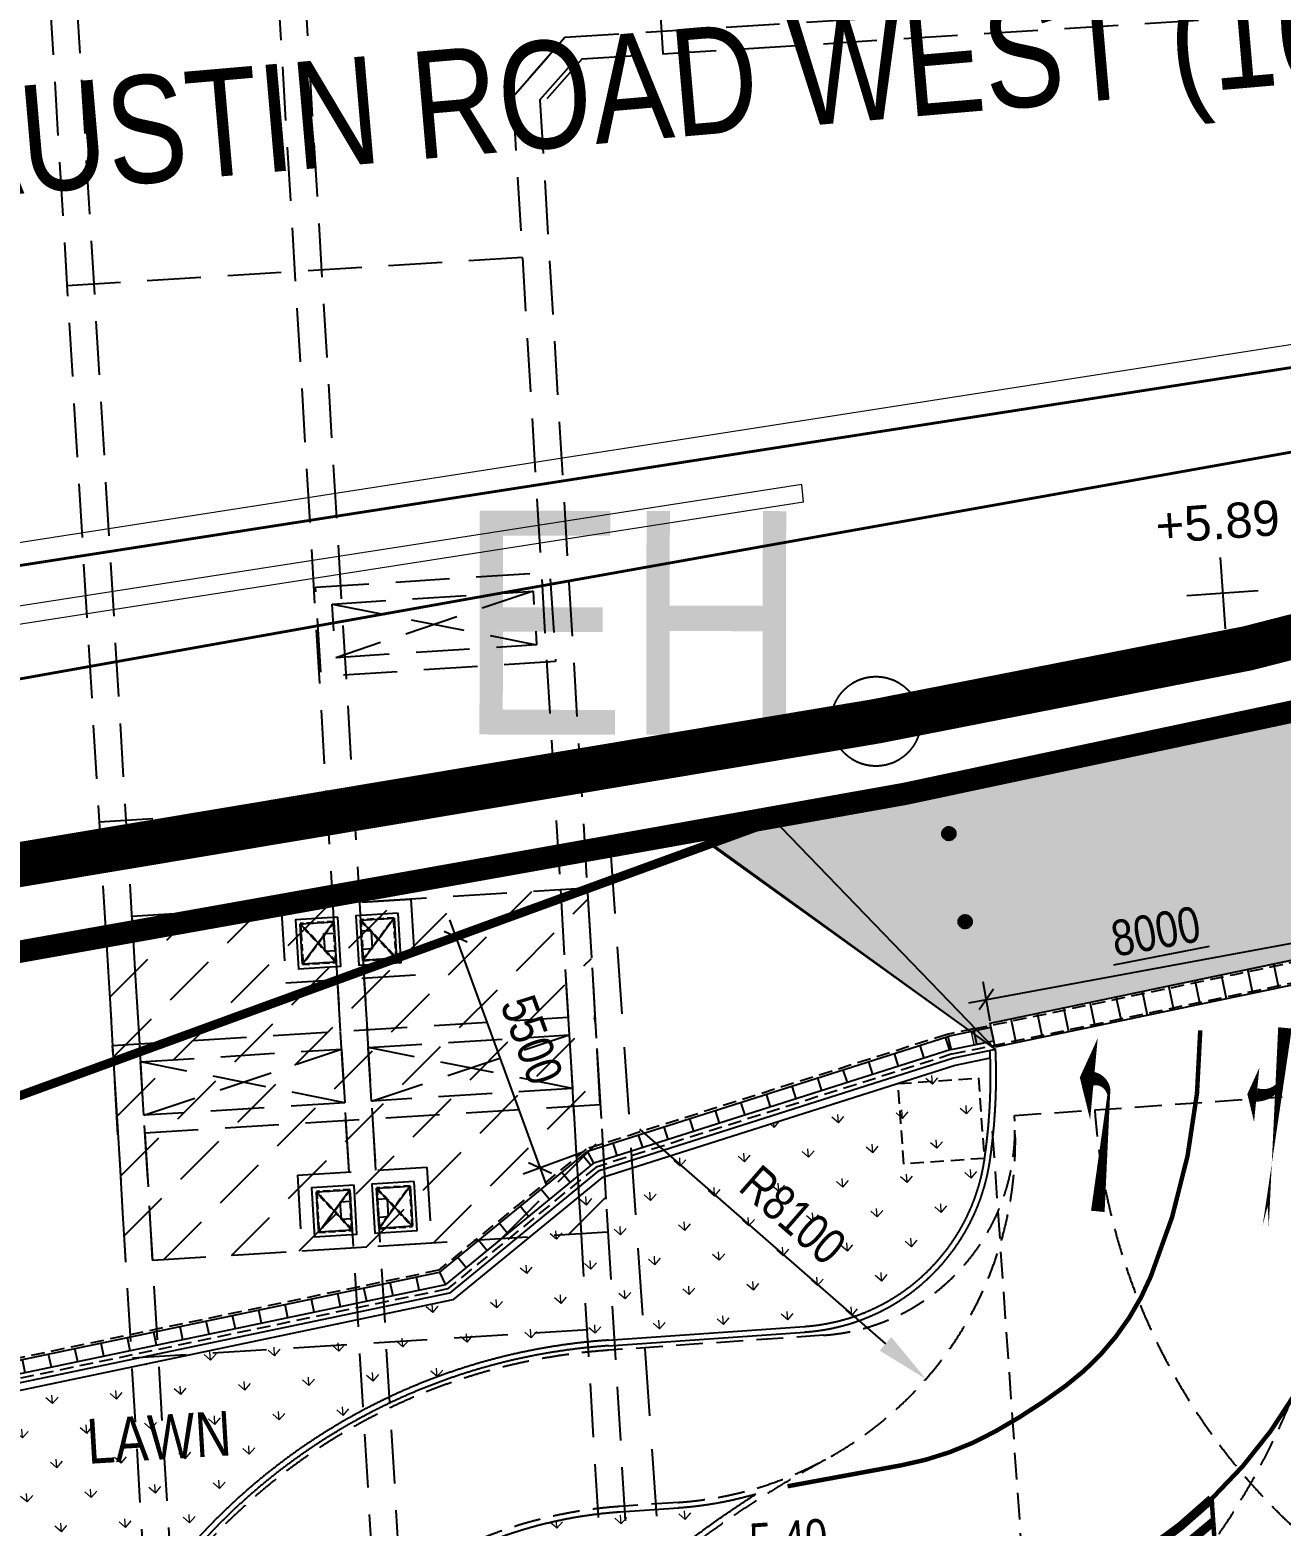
# Model space of a CAD drawing. Header units: millimetres. Extents: x 834681283 to 835686922, y 817551134 to 819407044.
# Drawn here: x 835207851 to 835235814, y 818174784 to 818208211 of the extents above; entities that cross this region are included whole.
import ezdxf
from ezdxf.enums import TextEntityAlignment as Align
from ezdxf.xclip import XClip

# ---------------------------------------------------------------- set-up
doc = ezdxf.new("R2010")
doc.units = ezdxf.units.MM
doc.header["$LTSCALE"] = 1200
doc.header["$MEASUREMENT"] = 0
doc.header["$XCLIPFRAME"] = 0
for name, pattern in [('12027_SITE$0$DGN Style 4', [76.563414, 38.257796, -19.128898, 0.047822, -19.128898]), ('12027_SITE$0$HIDDEN', [0.375, 0.25, -0.125]), ('P01-MAAN-P-EVA$0$HIDDEN', [0.375, 0.25, -0.125]), ('P01-MAGP-EVA-GREENERY$0$DASHED', [0.75, 0.5, -0.25]), ('P01-MAGP-EVA-GREENERY$0$DASHEDX2', [1.5, 1, -0.5]), ('P01-MAGP-EVA-GREENERY$0$HIDDEN', [0.375, 0.25, -0.125]), ('P01-MAGP-EVA-GREENERY$0$HIDDEN2', [0.1875, 0.125, -0.0625]), ('P01-MAGP-EVA-GREENERY$0$HIDDENX2', [0.75, 0.5, -0.25]), ('P01-MAGP-EVA-GREENERY$0$M_RM1104', [6, 4, -2]), ('P01-MAGP-EVA-GREENERY$0$M_RM1106', [0.9, 0.6, -0.3]), ('SITE BOUNDARY$0$CENTER', [2, 1.25, -0.25, 0.25, -0.25]), ('SITE BOUNDARY$0$DASHDOT', [1, 0.5, -0.25, 0, -0.25]), ('SITE BOUNDARY$0$PHANTOM', [2.5, 1.25, -0.25, 0.25, -0.25, 0.25, -0.25])]:
    doc.linetypes.add(name, pattern=pattern)
doc.layers.get('Defpoints').update_dxf_attribs({"color": 15})
for name, color, linetype, lineweight in [('12027_SITE$0$AR-SIMS_BL_', 1, '12027_SITE$0$DGN Style 4', 140), ('12027_SITE$0$MCA180__', 7, 'Continuous', 0), ('12027_SITE$0$MCA813__', 7, 'Continuous', 0), ('12027_SITE$0$MCA832_S', 7, 'Continuous', 0), ('P01-MAAN-P-EVA$0$AR-DIM_AR_', 4, 'Continuous', 25), ('P01-MAAN-P-EVA$0$AR-F-LEV_AR_BS_', 4, 'Continuous', 25), ('P01-MAAN-P-EVA$0$AR-P-LEV_AR_BS_', 4, 'Continuous', 25), ('P01-MAGP-EVA-GREENERY$0$AR-HATCH_AR_', 8, 'Continuous', 13), ('P01-MAGP-EVA-GREENERY$0$DR-FLD', 8, 'Continuous', 25), ('P01-MAGP-EVA-GREENERY$0$DR-PIT', 8, 'P01-MAGP-EVA-GREENERY$0$HIDDEN2', 35), ('RLP064_C061', 61, 'Continuous', 13), ('RLP064_C201', 201, 'Continuous', 13), ('SITE BOUNDARY$0$AR-SIMS_BL_400', 1, 'SITE BOUNDARY$0$PHANTOM', 140)]:
    doc.layers.add(name, color=color, linetype=linetype, lineweight=lineweight)
for name, color, linetype in [('P01-MAAN-P-EVA$0$AW-TXT-FS', 4, 'Continuous'), ('P01-MAAN-P-EVA$0$RLP0830A', 6, 'Continuous'), ('P01-MAGP-EVA-GREENERY$0$0L_BOLLARD', 8, 'Continuous'), ('P01-MAGP-EVA-GREENERY$0$0L_UTIL_MANHOLE COVER', 8, 'Continuous'), ('P01-MAGP-EVA-GREENERY$0$AR-FS-AR-EVA', 8, 'Continuous'), ('P01-MAGP-EVA-GREENERY$0$AR-LANDS_AR_MI_', 9, 'Continuous'), ('P01-MAGP-EVA-GREENERY$0$AR-ROAD_AR_BS_MI_', 9, 'Continuous'), ('P01-MAGP-EVA-GREENERY$0$BOX-CULVERT', 8, 'P01-MAGP-EVA-GREENERY$0$DASHED'), ('P01-MAGP-EVA-GREENERY$0$Landscape signage', 8, 'P01-MAGP-EVA-GREENERY$0$HIDDEN'), ('P01-MAGP-EVA-GREENERY$0$MVA_MARKING', 254, 'Continuous'), ('P01-MAGP-EVA-GREENERY$0$SURFACE CHANNEL', 8, 'Continuous'), ('RLP064_C242', 242, 'Continuous'), ('SITE BOUNDARY$0$AR-SIMS_BL_SB_400', 4, 'SITE BOUNDARY$0$PHANTOM'), ('SITE BOUNDARY$0$XIQU-RLP0830A', 6, 'Continuous')]:
    doc.layers.add(name, color=color, linetype=linetype)
doc.layers.get('P01-MAGP-EVA-GREENERY$0$BOX-CULVERT').off()
doc.styles.add('P01-MAAN-P-EVA$0$ARIAL', font='arial.ttf', dxfattribs={"width": 0.8})
doc.styles.add('P01-MAAN-P-EVA$0$RLP-SIMPLEX', font='simplex.shx', dxfattribs={"width": 0.8})
doc.styles.add('P01-MAAN-P-EVA$0$Style-Arial', font='arial.ttf')
doc.styles.add('SITE BOUNDARY$0$CAD_2500_2.5mm', font='arial.ttf', dxfattribs={"height": 6.25})
doc.dimstyles.new('P01-MAAN-P-EVA$0$DIM-500', dxfattribs={"dimscale": 400, "dimtxt": 2, "dimasz": 1, "dimexe": 1, "dimexo": 1, "dimgap": 1, "dimtad": 1, "dimdec": 0, "dimrnd": 0.1, "dimdsep": 46, "dimtxsty": 'P01-MAAN-P-EVA$0$ARIAL', "dimblk1": 'P01-MAAN-P-EVA$0$_OBLIQUE', "dimblk2": 'P01-MAAN-P-EVA$0$_OBLIQUE', "dimsah": 1, "dimcen": 5, "dimdle": 1, "dimclrd": 8, "dimclre": 8, "dimclrt": 4, "dimadec": 3, "dimazin": 2, "dimtfac": 1, "dimtdec": 0, "dimtix": 1, "dimtmove": 2, "dimatfit": 0, "dimldrblk": 'P01-MAAN-P-EVA$0$_OBLIQUE', "dimfxl": 1, "dimtolj": 1, "dimarcsym": 0})

# ---------------------------------------------------------------- blocks, each defined once
blk = doc.blocks.new('SITE BOUNDARY$0$x-boundary')
at = {"layer": 'Defpoints', "color": 30, "linetype": 'SITE BOUNDARY$0$DASHDOT', "const_width": 1, "flags": 128}
blk.add_lwpolyline([(834949.395, 818181.613), (834966.122, 818181.875), (835118.343, 818191.353), (835121.711, 818191.558, 0.347225), (835144.526, 818179.01), (835205.839, 818189.264), (835226.76, 818192.763, 0.042367), (835251.344, 818199.05), (835253.496, 818199.875), (835336.548, 818205.447), (835336.791, 818204.998), (835338.006, 818193.445), (835338.387, 818177.043), (835337.676, 818162.317), (835336.374, 818150.707), (835335.943, 818146.535), (835335.078, 818138.01), (835334.561, 818125.55), (835334.745, 818110.371), (835335.806, 818094.515), (835339.776, 818071.453), (835344.225, 818019.246), (835265.008, 818008.157), (835250.145, 818006.082), (835219.515, 818003.188), (835170.783, 817998.958), (834937.715, 817969.156), (834936.337, 817964.534), (834919.733, 817960.869), (834910.448, 817961.875), (834892.261, 817958.575), (834867.11, 817956.158), (834854.763, 817954.218), (834831.796, 817952.938), (834809.122, 817948.913), (834805.332, 817949.701), (834786.498, 817945.16), (834739.363, 817940.207), (834722.401, 817937.921), (834717.894, 817936.649), (834708.259, 817935.049), (834694.581, 817933.509), (834687.683, 817936.854), (834552.251, 817919.489), (834427.481, 817871.856), (834422.426, 817865.906), (834398.36, 817846.374), (834371.127, 817819.016), (834357.334, 817802.65), (834345.46, 817778.03), (834335.418, 817757.919, -0.305542), (834321.131, 817746.233), (834302.565, 817746.008), (834292.36, 817748.208), (834267.601, 817746.622), (834095.099, 817746.458), (834084.478, 817748.749), (834079.554, 817752.524), (834078.066, 817752.62), (834069.088, 817746.181), (834066.211, 817746.056), (834061.445, 817746.773), (834056.724, 817746.618), (834047.613, 817747.372), (834032.031, 817756.594), (834014.286, 817769.672), (833995.217, 817786.385), (833980.295, 817801.763), (833962.533, 817823.975), (833953.531, 817838.011), (833947.358, 817854.992), (833946.924, 818070.715, -0.215451), (834003.567, 818209.662), (834003.513, 818271.667), (834240.006, 818271.909), (834328.819, 818399.503), (834368.25, 818372.187), (834334.004, 818320.998), (834339.839, 818317.115, -0.414936), (834340.67, 818312.948), (834325.104, 818289.698, -0.340589), (834311.223, 818285.028, 0.384724), (834290.258, 818276.096, -0.045806), (834261.132, 818214.492), (834162.98, 818056.875, 0.235693), (834159.885, 818024.2), (834158.346, 818022.405, 0.210269), (834181.316, 818000.738), (834182.813, 818002.485, 0.231174), (834214.984, 818007.15), (834353.47, 818101.509, 0.025637), (834365.516, 818111.305), (834369.302, 818114.837), (834377.863, 818123.104, -0.417894), (834382.132, 818123.056), (834386.22, 818118.822, 0.426202), (834389.128, 818118.69), (834428.79, 818156.989, -0.5376), (834433.676, 818155.904), (834433.728, 818152.487), (834438.28, 818169.875), (834460.825, 818185.639, -0.390173), (834489.68, 818188.941), (834492.812, 818186.375), (834497.75, 818181.812, 0.125108), (834546.312, 818161.687), (834570.562, 818158.5), (834615.062, 818157.312), (834652.562, 818159.937), (834669.681, 818161.906), (834700.217, 818162.108), (834709.828, 818162.672), (834837.985, 818163.521, 0.026444), (834854.445, 818164.502, 0.001857), (834855.596, 818164.636, 0.055256), (834860.316, 818165.742, 0.231086), (834874.017, 818180.131), (834880.689, 818180.535), (834904.743, 818180.912, 0.077312), (834909.186, 818172.281, 0.267536), (834920.03, 818167.46, 0.036377), (834937.244, 818170.544, 0.249417)], format="xyb", close=True, dxfattribs=at)
at = {"layer": 'Defpoints', "color": 30}
blk.add_circle((835226.76, 818192.763), 1, dxfattribs=at)
at = {"layer": 'Defpoints', "color": 30, "style": 'SITE BOUNDARY$0$CAD_2500_2.5mm', "oblique": 360, "width": 0.8}
blk.add_text('EH', height=5, rotation=359.9092, dxfattribs=at).set_placement((835217.44, 818192.47))
blk = doc.blocks.new('SITE BOUNDARY')
at = {"layer": 'SITE BOUNDARY$0$AR-SIMS_BL_400', "ltscale": 3, "const_width": 0.2}
blk.add_lwpolyline([(835205.968, 818187.322), (835227.402, 818191.142, 0.049194), (835256.687, 818199.396), (835258.823, 818200.232), (835285.938, 818202.051), (835285.973, 818201.416), (835309.272, 818202.672), (835309.221, 818203.614), (835336.548, 818205.448), (835336.791, 818204.998), (835338.006, 818193.445), (835338.387, 818177.043), (835337.676, 818162.317), (835336.374, 818150.707), (835335.943, 818146.535), (835335.078, 818138.01), (835334.561, 818125.55), (835334.745, 818110.371), (835335.616, 818097.309), (835212.761, 818088.72)], format="xyb", close=True, dxfattribs=at)
at = {"layer": 'SITE BOUNDARY$0$AR-SIMS_BL_SB_400', "ltscale": 5, "const_width": 0.5}
blk.add_lwpolyline([(835057.255, 818187.552), (835118.338, 818191.353), (835119.728, 818191.437, 0.375991), (835144.662, 818176.393), (835227.402, 818191.142, 0.049194), (835256.687, 818199.396), (835258.823, 818200.232), (835285.938, 818202.051), (835285.973, 818201.416), (835309.272, 818202.672), (835309.221, 818203.614), (835336.548, 818205.448), (835336.791, 818204.998), (835338.006, 818193.445), (835338.387, 818177.043), (835337.676, 818162.317), (835336.374, 818150.707), (835335.943, 818146.535), (835335.078, 818138.01), (835334.561, 818125.55), (835334.745, 818110.371), (835335.616, 818097.309), (835335.806, 818094.515), (835339.776, 818071.453)], format="xyb", dxfattribs=at)
at = {"layer": 'SITE BOUNDARY$0$XIQU-RLP0830A', "color": 212, "linetype": 'SITE BOUNDARY$0$CENTER', "ltscale": 0.8, "true_color": 0xb300b3, "const_width": 0.2}
blk.add_lwpolyline([(835330.426, 818151.492, 0.064638), (835330.914, 818205.072), (835330.914, 818205.072), (835330.914, 818205.071), (835309.221, 818203.62), (835309.272, 818202.672), (835285.973, 818201.416), (835285.937, 818202.064), (835270.836, 818201.054), (835270.837, 818201.037), (835258.823, 818200.231), (835256.687, 818199.395, -0.005307), (835253.611, 818198.229, -0.043875), (835227.402, 818191.141), (835224.898, 818190.695), (835205.822, 818183.743), (835192.754, 818181.413), (835202.739, 818150.94)], format="xyb", dxfattribs=at)
at = {"layer": 'Defpoints'}
blk.add_blockref('SITE BOUNDARY$0$x-boundary', (0, 0), dxfattribs=at)
blk = doc.blocks.new('P01-MAAN-P-EVA$0$P-LEV')
for p, q in [((0, 400), (0, -400)), ((-400, 0), (400, 0))]:
    blk.add_line(p, q)
at = {"style": 'P01-MAAN-P-EVA$0$RLP-SIMPLEX', "width": 0.8}
blk.add_attdef('PFL', text='', height=400, dxfattribs=at).set_placement((0, 800), align=Align.MIDDLE)
blk = doc.blocks.new('P01-MAAN-P-EVA$0$LEV1')
for p, q in [((0, 2), (0, -2)), ((-2, 0), (2, 0)), ((-0.999, 0.046), (0, 0.046)), ((-0.989, 0.146), (0, 0.146)), ((-0.969, 0.246), (0, 0.246)), ((0.999, -0.046), (0, -0.046)), ((0.989, -0.146), (0, -0.146)), ((0.969, -0.246), (0, -0.246)), ((0.938, -0.346), (0, -0.346)), ((0.895, -0.446), (0, -0.446)), ((0.838, -0.546), (0, -0.546)), ((0.764, -0.646), (0, -0.646)), ((0.667, -0.746), (0, -0.746)), ((0.534, -0.846), (0, -0.846)), ((0.326, -0.946), (0, -0.946))]:
    blk.add_line(p, q)
blk.add_circle((0, 0), 1)
blk = doc.blocks.new('P01-MAAN-P-EVA$0$F-LEV')
for p, q in [((-0.534, 0.846), (0, 0.846)), ((-0.326, 0.946), (0, 0.946)), ((-0.938, 0.346), (0, 0.346)), ((-0.895, 0.446), (0, 0.446)), ((-0.838, 0.546), (0, 0.546)), ((-0.764, 0.646), (0, 0.646)), ((-0.667, 0.746), (0, 0.746))]:
    blk.add_line(p, q)
blk.add_blockref('P01-MAAN-P-EVA$0$LEV1', (0, 0))
at = {"style": 'P01-MAAN-P-EVA$0$RLP-SIMPLEX', "width": 0.8}
blk.add_attdef('FFL', (1.5, 1), '', height=2, dxfattribs=at)
blk = doc.blocks.new('P01-MAAN-P-EVA$0$_OBLIQUE')
at = {"color": 0, "linetype": 'ByBlock'}
blk.add_line((-0.5, -0.5), (0.5, 0.5), dxfattribs=at)
blk = doc.blocks.new('*D1566')
at = {"layer": 'Defpoints', "color": 0, "transparency": 16777216}
for p in [(835237094, 818188000), (835237256, 818187125), (835229388, 818185673)]:
    blk.add_point(p, dxfattribs=at)
at = {"layer": 'P01-MAAN-P-EVA$0$AR-DIM_AR_', "color": 8, "lineweight": -2, "transparency": 16777216}
for p, q in [((835237183, 818187518), (835237021, 818188393)), ((835228834, 818186475), (835237487, 818188073)), ((835229316, 818186066), (835229154, 818186941))]:
    blk.add_line(p, q, dxfattribs=at)
at = {"layer": 'P01-MAAN-P-EVA$0$AR-DIM_AR_', "color": 8, "lineweight": -2, "transparency": 16777216, "xscale": 400, "yscale": 400, "zscale": 400}
for p, rotation in [((835237094, 818188000), 10.46219060918199), ((835229227, 818186547), 190.462190609182)]:
    blk.add_blockref('P01-MAAN-P-EVA$0$_OBLIQUE', p, dxfattribs=dict(at, rotation=rotation))
at = {"layer": 'P01-MAAN-P-EVA$0$AR-DIM_AR_', "color": 4, "transparency": 16777216, "insert": (835233014, 818188069), "char_height": 800, "attachment_point": 5, "rotation": 10.4622, "style": 'P01-MAAN-P-EVA$0$ARIAL'}
blk.add_mtext('\\A1;8000', dxfattribs=at)
blk = doc.blocks.new('*D1583')
at = {"layer": 'Defpoints', "color": 0, "transparency": 16777216}
for p in [(835221775, 818183393), (835227878, 818178067)]:
    blk.add_point(p, dxfattribs=at)
at = {"layer": 'P01-MAAN-P-EVA$0$AR-DIM_AR_', "color": 8, "lineweight": -2, "transparency": 16777216}
blk.add_line((835221473, 818183655), (835226973, 818178856), dxfattribs=at)
at = {"layer": 'P01-MAAN-P-EVA$0$AR-DIM_AR_', "color": 8, "transparency": 16777216}
blk.add_solid([(835227105, 818179006), (835226842, 818178705), (835227878, 818178067)], dxfattribs=at)
at = {"layer": 'P01-MAAN-P-EVA$0$AR-DIM_AR_', "color": 4, "transparency": 16777216, "insert": (835224906, 818181733), "char_height": 800, "attachment_point": 5, "rotation": 318.8908, "style": 'P01-MAAN-P-EVA$0$ARIAL'}
blk.add_mtext('\\A1;R8100', dxfattribs=at)
blk = doc.blocks.new('*D1585')
at = {"layer": 'Defpoints', "color": 0, "transparency": 16777216}
for p in [(835218725, 818188446), (835220608, 818183279), (835219249, 818182784)]:
    blk.add_point(p, dxfattribs=at)
at = {"layer": 'P01-MAAN-P-EVA$0$AR-DIM_AR_', "color": 8, "lineweight": -2, "transparency": 16777216}
for p, q in [((835217229, 818188327), (835219386, 818182408)), ((835218349, 818188309), (835216990, 818187814)), ((835220232, 818183142), (835218874, 818182647))]:
    blk.add_line(p, q, dxfattribs=at)
at = {"layer": 'P01-MAAN-P-EVA$0$AR-DIM_AR_', "color": 8, "lineweight": -2, "transparency": 16777216, "xscale": 400, "yscale": 400, "zscale": 400}
for p, rotation in [((835217366, 818187951), 110.0236074518873), ((835219249, 818182784), 290.0236074518873)]:
    blk.add_blockref('P01-MAAN-P-EVA$0$_OBLIQUE', p, dxfattribs=dict(at, rotation=rotation))
at = {"layer": 'P01-MAAN-P-EVA$0$AR-DIM_AR_', "color": 4, "transparency": 16777216, "insert": (835219067, 818185644), "char_height": 800, "attachment_point": 5, "rotation": 290.0236, "style": 'P01-MAAN-P-EVA$0$ARIAL'}
blk.add_mtext('\\A1;5500', dxfattribs=at)
blk = doc.blocks.new('P01-MAGP-EVA-GREENERY$0$BOX-CULVERT LINE')
at = {"layer": 'Defpoints', "linetype": 'P01-MAGP-EVA-GREENERY$0$DASHEDX2'}
for p, q in [((835213062, 818214572), (835225177, 818012903)), ((835213658, 818214668), (835225776, 818012939)), ((835207973, 818214240), (835218150, 818044836)), ((835208572, 818214279), (835218749, 818044872)), ((835222001, 818207679), (835221752, 818211672)), ((835220196, 818207567), (835260752, 818210097)), ((835219817, 818208045), (835238935, 818209237)), ((835219817, 818208045), (835218643, 818206715)), ((835218643, 818206715), (835219769, 818207991)), ((835219249, 818206645), (835220007, 818207505)), ((835220196, 818207567), (835219257, 818206504)), ((835218643, 818206715), (835228331, 818045448)), ((835219249, 818206645), (835228930, 818045484)), ((835218859, 818203126), (835208679, 818202491)), ((835214607, 818195382), (835219175, 818194474)), ((835219098, 818195672), (835214685, 818194185)), ((835219579, 818191147), (835209398, 818190512)), ((835220307, 818189038), (835209527, 818188366)), ((835219707, 818189012), (835219879, 818186156)), ((835220306, 818189049), (835220768, 818181363)), ((835209804, 818183939), (835214555, 818188690)), ((835209887, 818182608), (835216052, 818188773)), ((835209954, 818181261), (835217560, 818188867)), ((835210840, 818180733), (835219068, 818188961)), ((835212359, 818180828), (835220321, 818188790)), ((835213470, 818188611), (835216364, 818188792)), ((835216364, 818188792), (835216466, 818187095)), ((835209527, 818188377), (835209989, 818180680)), ((835209638, 818186601), (835211527, 818188490)), ((835209721, 818185270), (835213035, 818188584)), ((835210128, 818188414), (835210299, 818185558)), ((835213470, 818188611), (835213572, 818186915)), ((835215240, 818188321), (835215989, 818188368)), ((835216043, 818187469), (835215240, 818188321)), ((835215294, 818187423), (835215240, 818188321)), ((835215989, 818188368), (835215294, 818187423)), ((835215989, 818188368), (835216043, 818187469)), ((835215989, 818188368), (835215989, 818188368)), ((835213893, 818188237), (835214642, 818188284)), ((835213893, 818188237), (835214695, 818187385)), ((835213947, 818187339), (835213893, 818188237)), ((835214642, 818188284), (835213947, 818187339)), ((835214642, 818188284), (835214695, 818187385)), ((835214642, 818188284), (835214642, 818188284)), ((835215484, 818188086), (835215254, 818188072)), ((835215509, 818187687), (835215484, 818188086)), ((835215279, 818187672), (835215509, 818187687)), ((835213869, 818180933), (835220404, 818187468)), ((835214695, 818187385), (835213947, 818187339)), ((835216043, 818187469), (835215294, 818187423)), ((835216466, 818187095), (835213572, 818186915)), ((835214719, 818186986), (835214788, 818185839)), ((835215318, 818187023), (835215387, 818185876)), ((835209698, 818185521), (835220478, 818186193)), ((835215365, 818181015), (835220488, 818186137)), ((835220598, 818184197), (835220478, 818186193)), ((835215411, 818185477), (835219903, 818185757)), ((835215486, 818184279), (835219903, 818185757)), ((835219903, 818185757), (835219977, 818184559)), ((835209818, 818183525), (835209698, 818185521)), ((835210321, 818185159), (835214813, 818185439)), ((835210396, 818183961), (835214813, 818185439)), ((835214813, 818185439), (835214887, 818184242)), ((835219977, 818184559), (835215411, 818185477)), ((835215486, 818184279), (835215411, 818185477)), ((835215411, 818185477), (835215411, 818185477)), ((835214887, 818184242), (835210321, 818185159)), ((835210396, 818183961), (835210321, 818185159)), ((835210321, 818185159), (835210321, 818185159)), ((835216874, 818181109), (835220561, 818184797)), ((835219977, 818184559), (835215486, 818184279)), ((835220598, 818184197), (835209818, 818183525)), ((835214887, 818184242), (835210396, 818183961)), ((835219998, 818184160), (835220169, 818181326)), ((835214908, 818183842), (835214977, 818182694)), ((835215507, 818183879), (835215576, 818182732)), ((835210419, 818183562), (835210590, 818180717)), ((835218382, 818181203), (835220654, 818183475)), ((835213830, 818182623), (835216725, 818182803)), ((835216725, 818182803), (835216827, 818181106)), ((835213830, 818182623), (835213931, 818180926)), ((835215600, 818182332), (835216349, 818182379)), ((835216403, 818181481), (835215600, 818182332)), ((835215654, 818181434), (835215600, 818182332)), ((835216349, 818182379), (835215654, 818181434)), ((835216349, 818182379), (835216403, 818181481)), ((835216349, 818182379), (835216349, 818182379)), ((835214253, 818182248), (835215001, 818182295)), ((835214253, 818182248), (835215055, 818181397)), ((835214307, 818181350), (835214253, 818182248)), ((835215001, 818182295), (835214307, 818181350)), ((835215001, 818182295), (835215055, 818181397)), ((835215001, 818182295), (835215001, 818182295)), ((835215844, 818182097), (835215614, 818182083)), ((835215869, 818181698), (835215844, 818182097)), ((835219890, 818181297), (835220722, 818182129)), ((835215639, 818181684), (835215869, 818181698)), ((835220768, 818181352), (835209989, 818180680)), ((835215055, 818181397), (835214307, 818181350)), ((835216403, 818181481), (835215654, 818181434)), ((835216827, 818181106), (835213931, 818180926)), ((835220326, 818179170), (835210118, 818178534))]:
    blk.add_line(p, q, dxfattribs=at)
at = {"layer": 'Defpoints', "linetype": 'P01-MAGP-EVA-GREENERY$0$DASHEDX2', "extrusion": (0, 0, -1)}
for p, q in [((835214424, 818188020), (835214654, 818188034)), ((835214449, 818187621), (835214424, 818188020)), ((835214679, 818187635), (835214449, 818187621)), ((835214787, 818182031), (835215016, 818182045)), ((835214812, 818181631), (835214787, 818182031)), ((835215041, 818181646), (835214812, 818181631))]:
    blk.add_line(p, q, dxfattribs=at)
at = {"layer": 'Defpoints', "linetype": 'P01-MAGP-EVA-GREENERY$0$DASHEDX2', "flags": 128}
for points in [[(835214232, 818195759), (835219471, 818196097), (835219600, 818194101), (835214361, 818193763), (835214232, 818195759)], [(835214607, 818195382), (835219098, 818195672), (835219175, 818194474), (835214685, 818194185), (835214607, 818195382)]]:
    blk.add_lwpolyline(points, dxfattribs=at)
blk = doc.blocks.new('P01-MAGP-EVA-GREENERY$0$RM1019')
blk.add_lwpolyline([(-0.322, -0.924, 0, 1.829, 0), (-0.004, -0.924, 0.305, 0.061, -0.386949), (0.358, -1.254, 0.061, 0.305, 0), (0.358, -3.865, 0.305, 0.305, 0)], format="xyseb")
blk = doc.blocks.new('P01-MAGP-EVA-GREENERY$0$RM1025')
for points in [[(0, 0, 0, 0.488, 0), (0, -1.559, 0.061, 0.305, 0), (0, -4, 0.305, 0.305, 0)], [(0.484, -2.449, 1.219, 0, 0), (0.694, -2.449, 0, 0, 0)], [(0, -2.726, 0.122, 0.305, -0.284242), (0.484, -2.449, 0.305, 0.305, 0.498853)]]:
    blk.add_lwpolyline(points, format="xyseb")
blk = doc.blocks.new('P01-MAGP-EVA-GREENERY$0$MVA_MARKING')
at = {"layer": 'P01-MAGP-EVA-GREENERY$0$MVA_MARKING', "linetype": 'P01-MAGP-EVA-GREENERY$0$M_RM1104', "const_width": 100, "flags": 128}
blk.add_lwpolyline([(835224785, 818175673), (835227324, 818176141, 0.081924), (835229429, 818176900, 0.032781), (835231000, 818177918, 0.134918), (835232901, 818180357, 0.097984), (835234008, 818185861, 0.097984)], format="xyb", dxfattribs=at)
at = {"layer": 'P01-MAGP-EVA-GREENERY$0$MVA_MARKING', "linetype": 'P01-MAGP-EVA-GREENERY$0$M_RM1106', "flags": 128}
for points, const_width in [([(835234261, 818175392, 0.230365), (835237636, 818184500)], 100), ([(835227959, 818171844), (835231181, 818173308, 0.084378), (835234262, 818175392, 0.078397)], 200), ([(835229156, 818171949), (835231346, 818172944, 0.077187), (835234298, 818174880)], 200)]:
    blk.add_lwpolyline(points, format="xyb", dxfattribs=dict(at, const_width=const_width))
at = {"layer": 'P01-MAGP-EVA-GREENERY$0$MVA_MARKING', "linetype": 'P01-MAGP-EVA-GREENERY$0$M_RM1104', "const_width": 100}
blk.add_lwpolyline([(835234698, 818169142), (835234262, 818175392)], dxfattribs=at)
at = {"layer": 'P01-MAGP-EVA-GREENERY$0$MVA_MARKING'}
for name, p, xscale, yscale, zscale, rotation in [('P01-MAGP-EVA-GREENERY$0$RM1025', (835235514, 818181933), 1000.000000000002, 1000.000000000002, 1000.000000000002, 174.4397944568414), ('P01-MAGP-EVA-GREENERY$0$RM1019', (835231722, 818185696), 999.9999999999991, 999.9999999999991, 999.9999999999991, 354.6570152347518)]:
    blk.add_blockref(name, p, dxfattribs=dict(at, xscale=xscale, yscale=yscale, zscale=zscale, rotation=rotation))
blk = doc.blocks.new('P01-MAGP-EVA-GREENERY')
at = {"layer": 'P01-MAGP-EVA-GREENERY$0$AR-HATCH_AR_'}
h = blk.add_hatch(dxfattribs=at)
h.set_pattern_fill('GRASS', color=256, scale=40, style=0)
h.set_pattern_definition([(93.999, (835214888.65, 818166455.2), (-766.773, 666.57), [190.5, -1246.34]), (48.999, (835214888.7, 818166455.2), (-766.773, 666.57), [190.5, -825.5]), (138.999, (835214888.7, 818166455.2), (-666.57, -766.773), [190.5, -825.5])])
edge = h.paths.add_edge_path()
edge.add_line((835229316, 818185238), (835228532, 818185074))
edge.add_line((835228532, 818185074), (835220634, 818182567))
edge.add_line((835220634, 818182567), (835217302, 818179836))
edge.add_line((835217302, 818179836), (835207384, 818177760))
edge.add_line((835207384, 818177760), (835206634, 818177627))
edge.add_line((835206634, 818177627), (835208852, 818145909))
edge.add_line((835208852, 818145909), (835213809, 818146256))
edge.add_line((835213809, 818146256), (835213571, 818149663))
edge.add_arc((835210204, 818149428), 3375, 3.9989, 43.9989)
edge.add_line((835212632, 818151772), (835210474, 818154007))
edge.add_arc((835215743, 818159095), 7325, 183.9989, 223.9989, ccw=False)
edge.add_line((835208436, 818158584), (835208037, 818164288))
edge.add_arc((835221729, 818165245), 13725, 93.999, 183.999, ccw=False)
edge.add_line((835220772, 818178936), (835225160, 818179243))
edge.add_arc((835224857, 818183608), 4375, 273.9727, 349.3888)
edge.add_line((835229157, 818182802), (835229219, 818183225))
edge.add_line((835229219, 818183225), (835229294, 818184002))
edge.add_line((835229294, 818184002), (835229319, 818184548))
edge.add_line((835229319, 818184548), (835229316, 818185238))
h.paths.add_polyline_path([(835212071, 818152127), (835209577, 818151953), (835209695, 818150256), (835212189, 818150431)], flags=16)
h = blk.add_hatch(dxfattribs=at)
h.set_pattern_fill('GRASS', color=256, scale=40, style=0)
h.set_pattern_definition([(93.9989672, (0, 0), (-766.7729181, 666.56979518), [190.5, -1246.3409792]), (48.9989672, (0, 0), (-766.7729182, 666.5697953), [190.5, -825.5]), (138.9989672, (0, 0), (-666.5697953, -766.7729182), [190.5, -825.5])])
edge = h.paths.add_edge_path()
edge.add_arc((835221767, 818183421), 8255, 274.0337, 286.2326, ccw=False)
edge.add_line((835222348, 818175187), (835221040, 818175096))
edge.add_arc((835221731, 818165240), 9880, 94.0107, 182.5381)
edge.add_arc((835211960, 818164809), 100, 93.9984, 183.999, ccw=False)
edge.add_line((835211954, 818164909), (835212353, 818164937))
edge.add_arc((835212360, 818164837), 100, 3.999, 93.9984, ccw=False)
edge.add_line((835212459, 818164844), (835212714, 818161203))
edge.add_arc((835212614, 818161196), 100, -85.6257, 3.999, ccw=False)
edge.add_line((835212622, 818161096), (835212222, 818161068))
edge.add_arc((835212215, 818161168), 100, 184.0007, 273.9984, ccw=False)
edge.add_line((835212115, 818161161), (835212277, 818158853))
edge.add_arc((835215829, 818159120), 3563, 184.301, 225.1026)
edge.add_arc((835236730, 818155780), 23430, 163.049, 178.0028, ccw=False)
edge.add_line((835214318, 818162611), (835213712, 818162835))
edge.add_arc((835213748, 818162939), 110, 160.1875, 250.7801, ccw=False)
edge.add_line((835213645, 818162976), (835214905, 818166391))
edge.add_arc((835214999, 818166357), 100, 69.7427, 159.7427, ccw=False)
edge.add_line((835215034, 818166451), (835215740, 818166190))
edge.add_arc((835236742, 818155770), 23445, 145.0591, 153.6115, ccw=False)
edge.add_arc((835236722, 818155784), 23420, 122.6841, 145.0591, ccw=False)
at = {"layer": 'P01-MAGP-EVA-GREENERY$0$DR-FLD'}
h = blk.add_hatch(dxfattribs=at)
h.set_pattern_fill('_USER', color=256, scale=600, angle=90, style=0, pattern_type=0)
h.set_pattern_definition([(101.817, (835233305.5, 818186854), (-587.284, -122.87), [])])
h.paths.add_polyline_path([(835229423, 818185480), (835229310, 818186018), (835237412, 818187713), (835238046, 818187866), (835238177, 818187331), (835237450, 818187159)])
h = blk.add_hatch(dxfattribs=at)
h.set_pattern_fill('_USER', color=256, scale=600, angle=90, pattern_type=0)
h.set_pattern_definition([(107.612, (835220311.1, 818183161.96), (-571.876, -181.543), [])])
h.paths.add_polyline_path([(835220311, 818183162), (835228365, 818185719), (835228441, 818185428), (835220457, 818182893)])
h = blk.add_hatch(dxfattribs=at)
h.set_pattern_fill('_USER', color=256, scale=600, angle=90, pattern_type=0)
h.set_pattern_definition([(101.8, (835228364.7, 818185718.6), (-587.32, -122.7), [])])
h.paths.add_polyline_path([(835228441, 818185428), (835229392, 818185626), (835229331, 818185920), (835228365, 818185718)])
h = blk.add_hatch(dxfattribs=at)
h.set_pattern_fill('_USER', color=256, scale=600, angle=90, pattern_type=0)
h.set_pattern_definition([(129.34, (835217140, 818180174.9), (-464.04, -380.35), [])])
h.paths.add_polyline_path([(835217140, 818180175), (835220457, 818182893), (835220311, 818183162), (835217007, 818180454)])
h = blk.add_hatch(dxfattribs=at)
h.set_pattern_fill('_USER', color=256, scale=600, angle=90, pattern_type=0)
h.set_pattern_definition([(101.8195, (835207682.4, 818178502.26), (-587.28, -122.897), [])])
h.paths.add_polyline_path([(835217140, 818180175), (835207315, 818178119), (835207258, 818178413), (835217007, 818180454)])
at = {"layer": 'P01-MAGP-EVA-GREENERY$0$0L_BOLLARD'}
for centre, radius in [((835228390, 818190254), 150), ((835228390, 818190254), 100), ((835228753, 818188287), 150), ((835228753, 818188287), 100)]:
    blk.add_circle(centre, radius, dxfattribs=at)
at = {"layer": 'P01-MAGP-EVA-GREENERY$0$0L_UTIL_MANHOLE COVER'}
for points in [[(835214735, 818188390), (835213787, 818188331), (835213853, 818187233), (835214801, 818187292)], [(835216083, 818188474), (835215135, 818188415), (835215200, 818187317), (835216149, 818187376)], [(835215095, 818182401), (835214147, 818182342), (835214213, 818181244), (835215161, 818181303)], [(835216442, 818182485), (835215494, 818182426), (835215560, 818181328), (835216508, 818181387)]]:
    blk.add_lwpolyline(points, close=True, dxfattribs=at)
at = {"layer": 'P01-MAGP-EVA-GREENERY$0$AR-FS-AR-EVA', "linetype": 'P01-MAGP-EVA-GREENERY$0$HIDDENX2'}
for p, q in [((835229855, 818183956), (835237636, 818184500)), ((835230285, 818170438), (835229347, 818183883)), ((835225587, 818179047), (835220787, 818178712)), ((835222339, 818175312), (835221031, 818175220))]:
    blk.add_line(p, q, dxfattribs=at)
for centre, radius, start, end in [((835221775, 818183393), 15400, 298.4338, 3.9926), ((835245716, 818185063), 14100, 183.9926, 290.7604), ((835221775, 818183393), 8100, 273.999, 3.9926), ((835225266, 818183636), 4600, 273.999, 3.9926), ((835221729, 818165245), 13500, 93.999, 183.999), ((835236725, 818155780), 23300, 118.4338, 183.999), ((835221729, 818165245), 10000, 93.999, 183.999)]:
    blk.add_arc(centre, radius, start, end, dxfattribs=at)
at = {"layer": 'P01-MAGP-EVA-GREENERY$0$AR-LANDS_AR_MI_'}
for p, q in [((835229433, 818185431), (835228490, 818185234)), ((835228490, 818185234), (835220554, 818182714)), ((835220554, 818182714), (835217229, 818179989)), ((835217229, 818179989), (835207353, 818177922)), ((835220772, 818178936), (835225162, 818179243)), ((835220780, 818178812), (835225171, 818179119))]:
    blk.add_line(p, q, dxfattribs=at)
blk.add_lwpolyline([(835229315, 818185238), (835228532, 818185074), (835220634, 818182567), (835217302, 818179836), (835207384, 818177760), (835194670, 818175491)], dxfattribs=at)
blk.add_lwpolyline([(835224075, 818175496, -0.053278), (835222348, 818175187), (835221040, 818175096, 0.406706), (835211861, 818164802, -0.414217), (835211954, 818164909), (835212353, 818164937, -0.414211), (835212459, 818164844), (835212714, 818161203, -0.412296), (835212622, 818161096), (835212222, 818161068, -0.414202), (835212115, 818161161), (835212277, 818158853, 0.179936), (835213315, 818156596, -0.065341), (835214318, 818162611), (835213712, 818162835, -0.417246), (835213645, 818162976), (835214905, 818166391, -0.414214), (835215034, 818166451), (835215740, 818166190, -0.037334), (835217523, 818169197, -0.097941), (835224075, 818175496, 1.613872)], format="xyb", dxfattribs=at)
for centre, radius, start, end in [((835216657, 818184837), 12665, 352.2224, 2.5703), ((835216654, 818184837), 12793, 352.223, 2.6595), ((835224857, 818183608), 4375, 273.999, 353.6021), ((835224857, 818183608), 4500, 273.999, 353.6021), ((835221729, 818165245), 13725, 93.999, 183.999), ((835221729, 818165245), 13600, 93.999, 183.999)]:
    blk.add_arc(centre, radius, start, end, dxfattribs=at)
at = {"layer": 'P01-MAGP-EVA-GREENERY$0$AR-ROAD_AR_BS_MI_'}
for p, q in [((835223043, 818190020), (835224422, 818190611)), ((835224422, 818190611), (835229433, 818185431)), ((835223043, 818190020), (835229433, 818185431))]:
    blk.add_line(p, q, dxfattribs=at)
blk.add_lwpolyline([(835177912, 818178767), (835205826, 818183745), (835223043, 818190020)], dxfattribs=at)
at = {"layer": 'P01-MAGP-EVA-GREENERY$0$DR-FLD'}
for points in [[(835229423, 818185480), (835229310, 818186018), (835237412, 818187713), (835238046, 818187866), (835238177, 818187331), (835237450, 818187159)], [(835220311, 818183162), (835228365, 818185719), (835228441, 818185428), (835220457, 818182893)], [(835228441, 818185428), (835229392, 818185626), (835229331, 818185920), (835228365, 818185718)], [(835217140, 818180175), (835220457, 818182893), (835220311, 818183162), (835217007, 818180454)], [(835217140, 818180175), (835207315, 818178119), (835207258, 818178413), (835217007, 818180454)]]:
    blk.add_lwpolyline(points, close=True, dxfattribs=at)
at = {"layer": 'P01-MAGP-EVA-GREENERY$0$DR-PIT'}
for p, q in [((835215600, 818182332), (835216403, 818181481)), ((835215654, 818181434), (835216349, 818182379)), ((835215055, 818181397), (835214253, 818182248)), ((835215001, 818182295), (835214307, 818181350))]:
    blk.add_line(p, q, dxfattribs=at)
for points in [[(835215989, 818188368), (835215240, 818188321), (835215294, 818187423), (835216043, 818187469)], [(835214642, 818188284), (835213893, 818188237), (835213947, 818187339), (835214695, 818187385)], [(835216349, 818182379), (835215600, 818182332), (835215654, 818181434), (835216403, 818181481)], [(835215001, 818182295), (835214253, 818182248), (835214307, 818181350), (835215055, 818181397)]]:
    blk.add_lwpolyline(points, close=True, dxfattribs=at)
for points in [[(835215240, 818188321), (835216043, 818187469)], [(835215294, 818187423), (835215989, 818188368)], [(835214695, 818187385), (835213893, 818188237)], [(835214642, 818188284), (835213947, 818187339)]]:
    blk.add_lwpolyline(points, dxfattribs=at)
at = {"layer": 'P01-MAGP-EVA-GREENERY$0$Landscape signage'}
blk.add_lwpolyline([(835227257, 818184669), (835229052, 818184795), (835229178, 818182999), (835227382, 818182873)], close=True, dxfattribs=at)
at = {"layer": 'P01-MAGP-EVA-GREENERY$0$SURFACE CHANNEL', "linetype": 'P01-MAGP-EVA-GREENERY$0$HIDDEN'}
for points in [[(835238883, 818188020, 0.03229), (835258611, 818194296), (835273082, 818199960), (835273246, 818199541), (835258775, 818193877, -0.033657), (835238139, 818187373), (835237529, 818187227, -0.000386), (835228466, 818185331), (835228466, 818185331), (835220505, 818182804), (835217184, 818180082), (835207334, 818178021), (835194554, 818175739)], [(835238058, 818187817), (835237430, 818187666, -0.00038), (835228950, 818185892), (835228352, 818185767), (835220287, 818183207), (835216984, 818180500), (835207248, 818178462), (835194475, 818176182)]]:
    blk.add_lwpolyline(points, format="xyb", dxfattribs=at)
at = {"layer": 'P01-MAGP-EVA-GREENERY$0$BOX-CULVERT', "rotation": 359.9999999999997}
blk.add_blockref('P01-MAGP-EVA-GREENERY$0$BOX-CULVERT LINE', (0, 0), dxfattribs=at)
at = {"layer": 'P01-MAGP-EVA-GREENERY$0$MVA_MARKING', "rotation": 359.9999999999999}
blk.add_blockref('P01-MAGP-EVA-GREENERY$0$MVA_MARKING', (0, 0), dxfattribs=at)
blk = doc.blocks.new('12027_SITE$0$A$C313F75FB')
at = {"layer": '12027_SITE$0$MCA180__', "linetype": 'Continuous', "lineweight": 13}
for p, q in [((835225.107, 818198.058), (835144.197, 818185.465)), ((835225.138, 818197.658), (835225.107, 818198.058)), ((835225.138, 818197.658), (835143.731, 818184.988))]:
    blk.add_line(p, q, dxfattribs=at)
at = {"layer": '12027_SITE$0$MCA813__', "linetype": 'Continuous', "lineweight": 40}
for p, q in [((835241.647, 818201.543), (835144.131, 818186.366)), ((835149.16, 818183.29), (835241.933, 818199.827)), ((835144.662, 818176.393), (835227.402, 818191.142))]:
    blk.add_line(p, q, dxfattribs=at)
blk.add_ellipse((835200.201, 818343.737), major_axis=(27.201, -152.595), ratio=1, start_param=0, end_param=0.196617, dxfattribs=at)
at = {"layer": '12027_SITE$0$MCA832_S', "lineweight": 0}
blk.add_line((835241.57, 818202.037), (835143.797, 818186.82), dxfattribs=at)
blk = doc.blocks.new('12027_SITE')
at = {"layer": '12027_SITE$0$AR-SIMS_BL_', "linetype": '12027_SITE$0$HIDDEN'}
blk.add_blockref('12027_SITE$0$A$C313F75FB', (0, 0), dxfattribs=at)
blk = doc.blocks.new('P01-MAAN-P-EVA')
at = {"layer": 'P01-MAAN-P-EVA$0$RLP0830A', "linetype": 'P01-MAAN-P-EVA$0$HIDDEN', "ltscale": 5}
blk.add_line((835220820.9, 818189969.3), (835227725.9, 818089751.4), dxfattribs=at)
at = {"layer": 'P01-MAAN-P-EVA$0$AR-F-LEV_AR_BS_'}
ref = blk.add_blockref('P01-MAAN-P-EVA$0$F-LEV', (835224974.3, 818173113.5, -80587.1), dxfattribs=dict(at, xscale=399.9999999886597, yscale=400.0000000000001, zscale=400.0000000000002, rotation=3.998588288781939))
ref.add_attrib('FFL', '5.40', dxfattribs={"layer": '0', "height": 800, "rotation": 3.99859, "style": 'P01-MAAN-P-EVA$0$Style-Arial', "width": 0.8}).set_placement((835224805.9, 818174496.3, -80587.1), align=Align.MIDDLE)
at = {"layer": 'P01-MAAN-P-EVA$0$AR-P-LEV_AR_BS_'}
ref = blk.add_blockref('P01-MAAN-P-EVA$0$P-LEV', (835234506.6, 818195628.8), dxfattribs=dict(at, xscale=1.999999954849872, yscale=1.999999999999999, zscale=2, rotation=3.998588173677923))
ref.add_attrib('PFL', '+5.89', dxfattribs={"layer": '0', "height": 786.83, "rotation": 3.99859, "style": 'P01-MAAN-P-EVA$0$ARIAL'}).set_placement((835234395, 818197224.9), align=Align.MIDDLE)
at = {"layer": 'P01-MAAN-P-EVA$0$AW-TXT-FS', "style": 'P01-MAAN-P-EVA$0$ARIAL', "width": 0.8}
blk.add_text('LAWN', height=1000, rotation=3.41721, dxfattribs=at).set_placement((835209154.7, 818176173.1))
at = {"layer": 'P01-MAAN-P-EVA$0$AW-TXT-FS', "insert": (835205745.2, 818206795.4), "char_height": 2400, "width": 78473.738, "attachment_point": 1, "rotation": 4.93477, "style": 'P01-MAAN-P-EVA$0$ARIAL'}
blk.add_mtext('AUSTIN ROAD WEST (16.6m WIDTH)', dxfattribs=at)
at = {"layer": 'P01-MAAN-P-EVA$0$AR-DIM_AR_'}
for base, p1, p2, angle, picture, middle in [((835237093.9, 818188000.1), (835229388.4, 818185672.9), (835237255.5, 818187124.7), 10.46219, '*D1566', (835233013.6, 818188068.8)), ((835219249.4, 818182783.6), (835218724.8, 818188446.3), (835220608.1, 818183278.8), 290.02361, '*D1585', (835219067.4, 818185644.2))]:
    dim = blk.add_linear_dim(base=base, p1=p1, p2=p2, angle=angle, dimstyle='P01-MAAN-P-EVA$0$DIM-500', dxfattribs=at)
    dim.commit()
    dim.dimension.update_dxf_attribs({"geometry": picture, "text_midpoint": middle})
dim = blk.add_radius_dim(center=(835221774.5, 818183392.5), mpoint=(835227877.5, 818178066.8), dimstyle='P01-MAAN-P-EVA$0$DIM-500', override={"dimasz": 3}, dxfattribs=at)
dim.commit()
dim.dimension.update_dxf_attribs({"geometry": '*D1583', "text_midpoint": (835224905.5, 818181733.3)})

msp = doc.modelspace()

# ---------------------------------------------------------------- hatches: boundary and pattern name
at = {"layer": 'RLP064_C061'}
h = msp.add_hatch(color=256, dxfattribs=at)
h.dxf.hatch_style = 1
edge = h.paths.add_edge_path()
edge.add_line((835223080.5, 818190033.6), (835224898.1, 818190695.1))
edge.add_arc((835637554, 815887948.5), 2339428.8, 100.0973693, 100.1596585, ccw=False)
edge.add_arc((835200894.2, 818340163.1), 151359.9, 280.086196, 284.242186)
edge.add_arc((835230547.3, 818225911), 33330.1, 283.15346, 285.73223)
edge.add_line((835239584.5, 818193829.4), (835237492.6, 818187732.5))
edge.add_line((835237492.6, 818187732.5), (835229310.1, 818186018))
edge.add_line((835229310.1, 818186018), (835229330.6, 818185920.1))
edge.add_line((835229330.6, 818185920.1), (835228884.9, 818185827.1))
edge.add_line((835228884.9, 818185827.1), (835223080.5, 818190033.6))
at = {"layer": 'RLP064_C201'}
h = msp.add_hatch(color=256, dxfattribs=at)
h.dxf.hatch_style = 1
edge = h.paths.add_edge_path()
edge.add_arc((835228390, 818190253.5), 150, 0, 360)
h = msp.add_hatch(color=256, dxfattribs=at)
h.dxf.hatch_style = 1
edge = h.paths.add_edge_path()
edge.add_arc((835228753.2, 818188286.8), 150, 0, 360)
h = msp.add_hatch(color=256, dxfattribs=at)
h.dxf.hatch_style = 1
h.paths.add_polyline_path([(835228884.9, 818185827.1), (835228946.2, 818185533.4), (835229392, 818185626.4), (835229330.6, 818185920.1)])

# ---------------------------------------------------------------- linework, layer by layer
at = {"layer": 'RLP064_C061'}
msp.add_lwpolyline([(835223080.5, 818190033.6), (835224898.1, 818190695.1, -0.0002718), (835227401.8, 818191142.4, 0.0181359), (835238131.9, 818193455.3, 0.0112525), (835239584.5, 818193829.4), (835237492.6, 818187732.5), (835229310.1, 818186018), (835229330.6, 818185920.1), (835228884.9, 818185827.1)], format="xyb", close=True, dxfattribs=at)
at = {"layer": 'RLP064_C201'}
msp.add_lwpolyline([(835228884.9, 818185827.1), (835228946.2, 818185533.4), (835229392, 818185626.4), (835229330.6, 818185920.1)], close=True, dxfattribs=at)
for centre in [(835228390, 818190253.5), (835228753.2, 818188286.8)]:
    msp.add_circle(centre, 150, dxfattribs=at)

# ---------------------------------------------------------------- block references
ref = msp.add_blockref('SITE BOUNDARY', (0, 0), dxfattribs=dict(xscale=1000, yscale=1000, zscale=1000))
XClip(ref).set_block_clipping_path([(835171.4179906907, 818003.0079180738), (835381.5676709538, 818003.0079180738), (835380.9419443216, 818241.1415228392), (835171.4179906907, 818241.1415228392)])
ref = msp.add_blockref('12027_SITE', (0, 0), dxfattribs=dict(xscale=1000, yscale=1000, zscale=1000))
XClip(ref).set_block_clipping_path([(835171.4179906907, 818003.0079180738), (835381.5676709538, 818241.1415228392)])
ref = msp.add_blockref('P01-MAGP-EVA-GREENERY', (0, 0))
XClip(ref).set_block_clipping_path([(835304579.1843739748, 818174710.1626656055), (835305796.1658229828, 818174873.3149367571), (835307662.0338196754, 818174689.8070785999), (835310520.3633885384, 818174065.1796945333), (835313081.8681743145, 818173026.5659970045), (835315581.7919986248, 818171259.1109881401), (835317651.2761323452, 818169000.3924677372), (835319046.8494220972, 818167007.0337247849), (835320133.4085228443, 818164236.8954862356), (835320669.2049217224, 818161588.3395450115), (835320843.1778568029, 818158211.3686239719), (835320023.4914252758, 818155637.3225638866), (835307775.6753731966, 818112927.0695824623), (835307486.5656324625, 818111403.7745717764), (835306472.3023188114, 818108849.5676202774), (835303557.4701333046, 818104111.4948183298), (835299124.0129835606, 818101088.6384549141), (835297415.7114913464, 818099718.8653644323), (835294427.9237889051, 818098869.5449544191), (835299696.7221286297, 818083540.2194343805), (835299696.7221286297, 818003007.9180737734), (835381567.6709537506, 818003007.9180737734), (835381567.6709537506, 818241141.5228391886), (835171417.9906907082, 818241141.5228391886), (835171417.9906907082, 818003007.9180737734), (835299646.7221286297, 818003007.9180737734), (835299646.7221286297, 818083531.8665624857), (835294380.619469285, 818098853.34912467), (835289071.624658823, 818097781.3911836147), (835244007.6001352072, 818094631.0239012241), (835243402.3726704121, 818094599.0591453314), (835242636.0318140984, 818094583.6296563148), (835241827.5000405312, 818094619.5304664373), (835240278.7908782959, 818094803.1013474464), (835238615.9808831215, 818095198.6516088247), (835236837.1062445641, 818095894.4355551004), (835235914.8181660175, 818096333.9795084), (835235308.0351868868, 818096662.1879467964), (835233986.3356232643, 818097536.8864938021), (835232722.9095510244, 818098548.7006295919), (835231238.5995907784, 818100145.3524557352), (835230243.8710234165, 818101523.0034087896), (835229459.3735334873, 818102997.1350084543), (835228749.5628561974, 818104567.9919320345), (835228038.0088664293, 818107442.8705242872), (835228019.3892208338, 818108529.8695997), (835224832.3401603699, 818154118.6039062738), (835224786.1936964989, 818154547.7584284544), (835224773.2807815075, 818155026.8918851614), (835224783.5408297777, 818155896.203827858), (835224816.960060358, 818156261.0471076965), (835224880.3945835829, 818156930.3651428223), (835224980.8038678169, 818157693.5020338297), (835225188.099565506, 818158657.4187650681), (835225368.2602261305, 818159369.9037799835), (835225838.1759520769, 818160711.976451993), (835226139.2108690739, 818161405.4137219191), (835226545.7954304218, 818162235.3437660933), (835227243.4511545897, 818163421.3939791918), (835227831.7674248219, 818164241.3849411011), (835228201.1016024351, 818164708.4587804079), (835228901.1138991117, 818165512.9794739485), (835229693.7146910429, 818166280.4427016973), (835231339.2155919075, 818167719.4297661781), (835233198.9440969229, 818168772.0604982376), (835234724.5905447006, 818169505.6878428459), (835236291.5872612, 818169941.2428172827), (835238731.1858590841, 818170106.8148210049)])

# ---------------------------------------------------------------- next in the draw order: block references
msp.add_blockref('P01-MAAN-P-EVA', (0, 0))

# ---------------------------------------------------------------- next in the draw order: linework, layer by layer
at = {"layer": 'RLP064_C242'}
msp.add_line((835232078.8, 818187321.2), (835234216.4, 818187738.6), dxfattribs=at)

doc.saveas('drawing.dxf')
